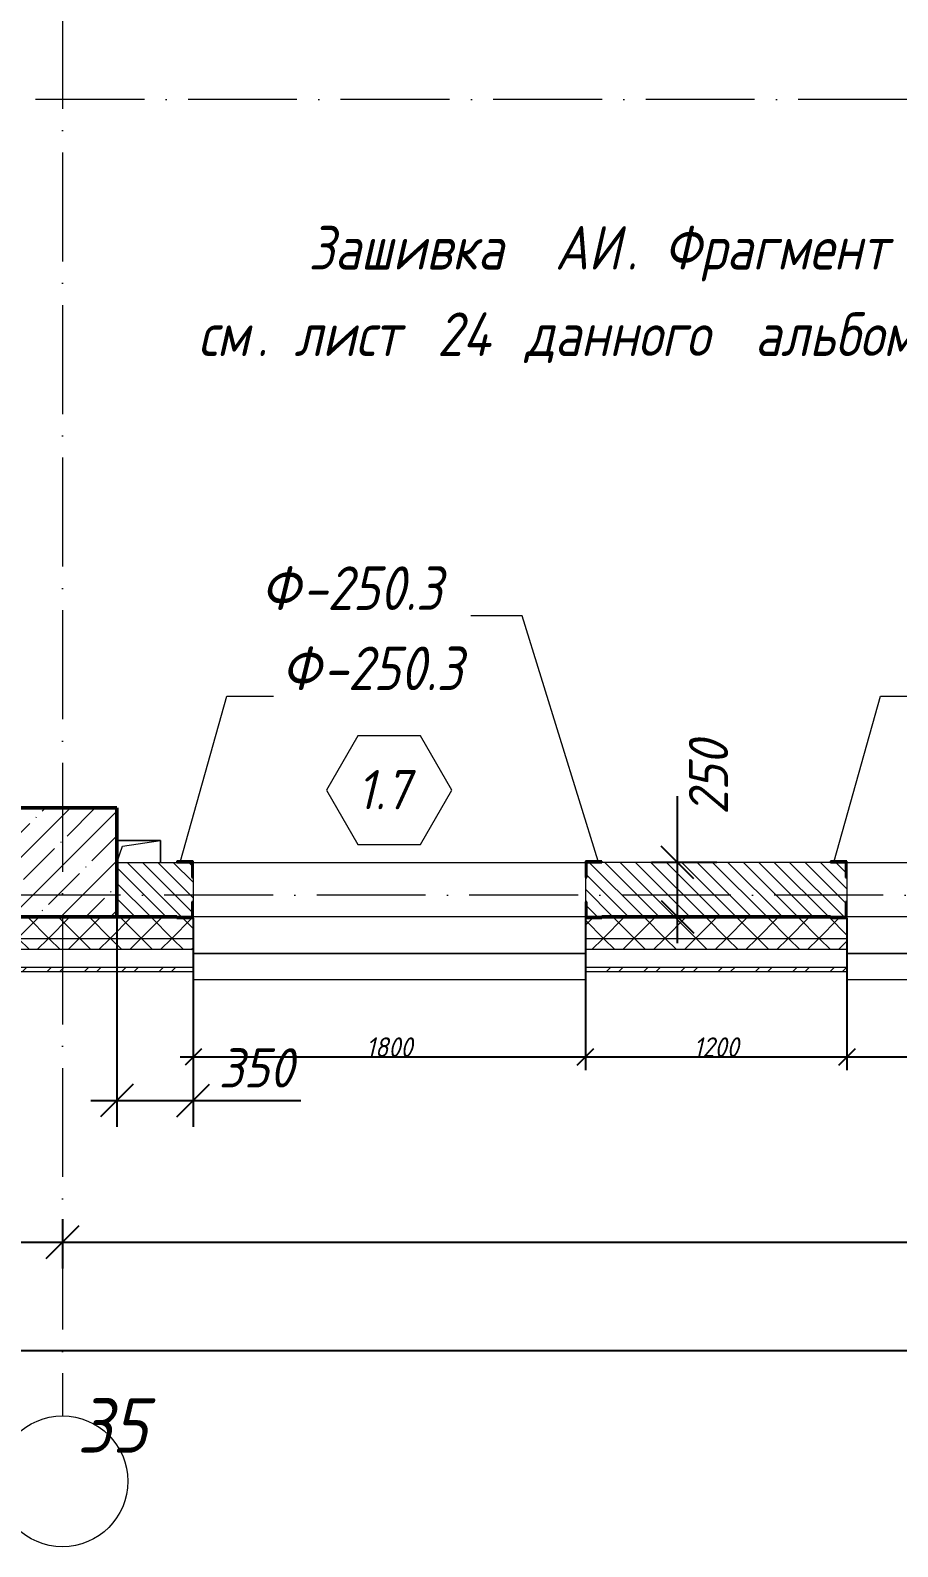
# Model space of a CAD drawing. Header units: millimetres. Extents: x -401725 to 250493, y 305116 to 802890.
# Drawn here: x -126648 to -122668, y 597008 to 603965 of the extents above; entities that cross this region are included whole.
import ezdxf

# ---------------------------------------------------------------- set-up
doc = ezdxf.new("R2010")
doc.units = ezdxf.units.MM
doc.linetypes.add('50_200_ШТРИХ_1Т_ш5_п1_п1_', pattern=[700, 500, -100, 0, -100])
for name, color, linetype, lineweight in [('A-____-____-DIMS', 7, 'Continuous', 9), ('A-DOOR-____-IDEN', 7, 'Continuous', 9), ('A-FLOR-____-OTLN', 7, 'Continuous', 9), ('A-GENM-____-IDEN', 7, 'Continuous', 9), ('A-GENM-____-MCUT', 7, 'Continuous', 25), ('A-GENM-____-OTLN', 7, 'Continuous', 9), ('A-GENM-____-OTLN-1', 7, 'Continuous', 25), ('A-GLAZ-____-OTLN', 7, 'Continuous', 9), ('A-WALL-____-MCUT', 7, 'Continuous', 13), ('A-WALL-____-MCUT-1', 7, 'Continuous', 9), ('A-WALL-____-MCUT-2', 7, 'Continuous', 50), ('A-WALL-____-OTLN', 7, 'Continuous', 9), ('A-WALL-____-PATT-1', 7, 'Continuous', 9), ('G-____-____-TEXT', 7, 'Continuous', 9), ('S-COLS-____-MCUT', 7, 'Continuous', 50), ('S-COLS-____-OTLN', 7, 'Continuous', 9), ('S-GRID-____-IDEN', 7, 'Continuous', 9), ('S-GRID-____-OTLN-1', 7, '50_200_ШТРИХ_1Т_ш5_п1_п1_', 9)]:
    doc.layers.add(name, color=color, linetype=linetype, lineweight=lineweight)
for name, color, linetype, lineweight, true_color in [('A-WALL-____-MCUT-7', 7, 'Continuous', 9, 0x000000), ('A-WALL-____-PATT-2', 7, 'Continuous', 9, 0x787878), ('A-WALL-FNSH-MCUT-3', 7, 'Continuous', 9, 0x000000)]:
    doc.layers.add(name, color=color, linetype=linetype, lineweight=lineweight, true_color=true_color)
doc.styles.add('ISOCPEUR_I', font='isocpeui.ttf', dxfattribs={"width": 0.9, "height": 2.5})
doc.styles.add('ISOCPEUR_I_10', font='isocpeui.ttf', dxfattribs={"width": 0.9, "height": 180})
doc.styles.add('ISOCPEUR_I_12', font='isocpeui.ttf', dxfattribs={"width": 0.9, "height": 180})
doc.styles.add('ISOCPEUR_I_14', font='isocpeui.ttf', dxfattribs={"width": 0.9, "height": 180})
doc.styles.add('ISOCPEUR_I_2', font='isocpeui.ttf', dxfattribs={"width": 0.85, "height": 2.3})
doc.styles.add('ISOCPEUR_I_7', font='isocpeui.ttf', dxfattribs={"width": 0.9, "height": 90})
doc.dimstyles.new('ISO-1_8_0_9К_СРЕДНИЙ_Кладочные_2', dxfattribs={"dimscale": 304.8, "dimtxt": 89.638306, "dimasz": 0.246063, "dimexe": 0.19685, "dimexo": 0, "dimgap": 0, "dimtad": 1, "dimdec": 3, "dimrnd": 0.001, "dimdsep": 46, "dimtxsty": 'ISOCPEUR_I_7', "dimblk1": 'OBLIQUE', "dimblk2": 'OBLIQUE', "dimsah": 1, "dimcen": 0.09, "dimdle": 0.19685, "dimazin": 0, "dimtfac": 1, "dimtdec": 4, "dimtix": 1, "dimtmove": 1, "dimatfit": 3, "dimfxl": 1, "dimtvp": 1, "dimtolj": 1, "dimtzin": 0, "dimarcsym": 2})
doc.dimstyles.new('ISO-1_8_0_9К_СРЕДНИЙ_Кладочные_3', dxfattribs={"dimscale": 304.8, "dimtxt": 179.276612, "dimasz": 0.492126, "dimexe": 0.393701, "dimexo": 0, "dimgap": 0, "dimtad": 1, "dimdec": 3, "dimrnd": 0.001, "dimdsep": 46, "dimtxsty": 'ISOCPEUR_I_10', "dimblk1": 'OBLIQUE', "dimblk2": 'OBLIQUE', "dimsah": 1, "dimcen": 0.09, "dimdle": 0.393701, "dimazin": 0, "dimtfac": 1, "dimtdec": 4, "dimtix": 1, "dimtmove": 0, "dimatfit": 3, "dimfxl": 1, "dimtvp": 1, "dimtolj": 1, "dimtzin": 0, "dimarcsym": 2})
doc.dimstyles.new('ISO-2_5_0_9К_БОЛЬШОЙ_ОСИ', dxfattribs={"dimscale": 304.8, "dimtxt": 248.995294, "dimasz": 0.492126, "dimexe": 0.393701, "dimexo": 0, "dimgap": 0, "dimtad": 1, "dimdec": 0, "dimzin": 0, "dimdsep": 46, "dimtxsty": 'ISOCPEUR_I', "dimblk1": 'OBLIQUE', "dimblk2": 'OBLIQUE', "dimsah": 1, "dimcen": 0.09, "dimdle": 0.393701, "dimazin": 0, "dimtfac": 1, "dimtdec": 4, "dimtix": 1, "dimtmove": 0, "dimatfit": 3, "dimfxl": 1, "dimtvp": 1, "dimtolj": 1, "dimtzin": 0, "dimarcsym": 2})
pattern_1 = [(45, (-175000.74, 544716.51), (-70.71068, 70.71068), []), (135, (-175000.74, 544716.51), (-70.71068, -70.71068), [])]

# ---------------------------------------------------------------- blocks, each defined once
blk = doc.blocks.new('BSC_Колонна _Прямоугольная - 500х500-V59-АР1_Кладочный план 1 этажа в осях 1-64_Ю-ЯЯ')
at = {"layer": 'S-COLS-____-OTLN'}
h = blk.add_hatch(dxfattribs=at)
h.set_pattern_fill('FP_59', color=256, style=0, pattern_type=2)
h.set_pattern_definition([(45, (-48500, -55431.04), (-114.04925, 114.04925), []), (45, (-48385.95, -55431.04), (-114.04925, 114.04925), [201.613, -40.323, 3.353, -36.97])])
h.paths.add_polyline_path([(-250, -250), (250, -250), (250, 250), (-250, 250), (-250, 179.4)], flags=0)
at = {"layer": 'S-COLS-____-MCUT'}
for p, q in [((250, 250), (-250, 250)), ((-250, 250), (-250, -250)), ((250, -250), (250, 250)), ((-250, -250), (250, -250))]:
    blk.add_line(p, q, dxfattribs=at)
blk = doc.blocks.new('Фахверк_СКБ_Уголок - 250_2700-27497298-АР1_Кладочный план 1 этажа в осях 1-64_Ю-ЯЯ')
at = {"layer": 'A-GENM-____-MCUT'}
for p, q in [((200, 181), (125, 181)), ((125, 181), (125, 106)), ((131, 106), (131, 175)), ((131, 175), (200, 175)), ((200, 175), (200, 181)), ((125, 106), (131, 106)), ((131, -6), (125, -6)), ((125, -6), (125, -81)), ((131, -75), (131, -6)), ((125, -81), (200, -81)), ((200, -75), (131, -75)), ((200, -81), (200, -75))]:
    blk.add_line(p, q, dxfattribs=at)
blk = doc.blocks.new('AR_Отверстие прямоугольное _в плите_ - AR_Отверстие прямоугольное _в плите_-V215-АР1_Кладочный план 1 этажа в осях 1-64_Ю-ЯЯ')
at = {"layer": 'A-GENM-____-OTLN'}
for p, q in [((100, 50), (-100, 50)), ((-100, -50), (-75, 25)), ((-75, 25), (100, 50)), ((100, -50), (100, 50))]:
    blk.add_line(p, q, dxfattribs=at)
blk = doc.blocks.new('Отлив_СКБ - Отлив витража_120_НВФ-31885687-АР1_Кладочный план 1 этажа в осях 1-64_Ю-ЯЯ')
at = {"layer": 'A-GLAZ-____-OTLN'}
for p, q in [((0, 0), (1800, 0)), ((1800, -2), (0, -2)), ((0, -120), (0, -83)), ((0, -120), (1800, -120)), ((1800, -83), (1800, -120))]:
    blk.add_line(p, q, dxfattribs=at)
blk = doc.blocks.new('Ось сетки - Круг_Ø6_00__ISO-2_5_0_9K_-25732049-АР1_Кладочный план 1 этажа в осях 1-64_Ю-ЯЯ')
at = {"layer": 'S-GRID-____-IDEN'}
blk.add_circle((0, 0), 3, dxfattribs=at)
blk = doc.blocks.new('_Oblique')
at = {"color": 0, "linetype": 'ByBlock', "lineweight": -2}
blk.add_line((-0.5, -0.5), (0.5, 0.5), dxfattribs=at)
blk = doc.blocks.new('*D12007')
at = {"layer": 'A-____-____-DIMS', "color": 0, "lineweight": -2, "transparency": 16777216}
for p, q in [((-129500.7, 598511), (-129500.7, 598285)), ((-126500.7, 598511), (-126500.7, 598285)), ((-129620.7, 598405), (-126380.7, 598405))]:
    blk.add_line(p, q, dxfattribs=at)
at = {"layer": 'Defpoints', "color": 0, "transparency": 16777216}
for p in [(-129500.7, 598511), (-126500.7, 598511), (-126500.7, 598405)]:
    blk.add_point(p, dxfattribs=at)
at = {"layer": 'A-____-____-DIMS', "color": 0, "lineweight": -2, "transparency": 16777216, "xscale": 150, "yscale": 150, "zscale": 150, "rotation": 180}
blk.add_blockref('_Oblique', (-129500.7, 598405), dxfattribs=at)
at = {"layer": 'A-____-____-DIMS', "color": 0, "lineweight": -2, "transparency": 16777216, "xscale": 150, "yscale": 150, "zscale": 150}
blk.add_blockref('_Oblique', (-126500.7, 598405), dxfattribs=at)
at = {"layer": 'A-____-____-DIMS', "color": 0, "transparency": 16777216, "insert": (-128000.7, 598406.2), "char_height": 2.5, "width": 758.478, "attachment_point": 5, "style": 'ISOCPEUR_I'}
blk.add_mtext('\\A1;3000', dxfattribs=at)
blk = doc.blocks.new('*D12008')
at = {"layer": 'A-____-____-DIMS', "color": 0, "lineweight": -2, "transparency": 16777216}
for p, q in [((-126500.7, 598511), (-126500.7, 598285)), ((-120500.7, 598511), (-120500.7, 598285)), ((-126620.7, 598405), (-120380.7, 598405))]:
    blk.add_line(p, q, dxfattribs=at)
at = {"layer": 'Defpoints', "color": 0, "transparency": 16777216}
for p in [(-126500.7, 598511), (-120500.7, 598511), (-120500.7, 598405)]:
    blk.add_point(p, dxfattribs=at)
at = {"layer": 'A-____-____-DIMS', "color": 0, "lineweight": -2, "transparency": 16777216, "xscale": 150, "yscale": 150, "zscale": 150, "rotation": 180}
blk.add_blockref('_Oblique', (-126500.7, 598405), dxfattribs=at)
at = {"layer": 'A-____-____-DIMS', "color": 0, "lineweight": -2, "transparency": 16777216, "xscale": 150, "yscale": 150, "zscale": 150}
blk.add_blockref('_Oblique', (-120500.7, 598405), dxfattribs=at)
at = {"layer": 'A-____-____-DIMS', "color": 0, "transparency": 16777216, "insert": (-123500.7, 598406.2), "char_height": 2.5, "width": 758.478, "attachment_point": 5, "style": 'ISOCPEUR_I'}
blk.add_mtext('\\A1;6000', dxfattribs=at)
blk = doc.blocks.new('*D12083')
at = {"layer": 'A-____-____-DIMS', "color": 0, "lineweight": -2, "transparency": 16777216}
for p, q in [((-177350.7, 598014.2), (-177350.7, 597788.2)), ((-103950.7, 598014.2), (-103950.7, 597788.2)), ((-177470.7, 597908.2), (-103830.7, 597908.2))]:
    blk.add_line(p, q, dxfattribs=at)
at = {"layer": 'Defpoints', "color": 0, "transparency": 16777216}
for p in [(-177350.7, 598014.2), (-103950.7, 598014.2), (-103950.7, 597908.2)]:
    blk.add_point(p, dxfattribs=at)
at = {"layer": 'A-____-____-DIMS', "color": 0, "lineweight": -2, "transparency": 16777216, "xscale": 150, "yscale": 150, "zscale": 150, "rotation": 180}
blk.add_blockref('_Oblique', (-177350.7, 597908.2), dxfattribs=at)
at = {"layer": 'A-____-____-DIMS', "color": 0, "lineweight": -2, "transparency": 16777216, "xscale": 150, "yscale": 150, "zscale": 150}
blk.add_blockref('_Oblique', (-103950.7, 597908.2), dxfattribs=at)
at = {"layer": 'A-____-____-DIMS', "color": 0, "transparency": 16777216, "insert": (-140650.7, 597909.4), "char_height": 2.5, "width": 971.082, "attachment_point": 5, "style": 'ISOCPEUR_I'}
blk.add_mtext('\\A1;73400', dxfattribs=at)
blk = doc.blocks.new('Марка проема - марка проема-27336095-АР1_Кладочный план 1 этажа в осях 1-64_Ю-ЯЯ')
at = {"layer": 'A-DOOR-____-IDEN'}
for p, q in [((-1.439, 0.159), (-2.877, -2.333)), ((1.439, 0.159), (-1.439, 0.159)), ((2.877, -2.333), (1.439, 0.159)), ((-2.877, -2.333), (-1.439, -4.825)), ((1.439, -4.825), (2.877, -2.333)), ((-1.439, -4.825), (1.439, -4.825))]:
    blk.add_line(p, q, dxfattribs=at)
blk = doc.blocks.new('*D12376')
at = {"layer": 'A-____-____-DIMS', "color": 0, "lineweight": -2, "transparency": 16777216}
for p, q in [((-126250.7, 599897.6), (-126250.7, 598934.8)), ((-125900.7, 599891.6), (-125900.7, 598934.8)), ((-126370.7, 599054.8), (-125900.7, 599054.8)), ((-125900.7, 599054.8), (-125406.6, 599054.8))]:
    blk.add_line(p, q, dxfattribs=at)
at = {"layer": 'Defpoints', "color": 0, "transparency": 16777216}
for p in [(-126250.7, 599897.6), (-125900.7, 599891.6), (-125900.7, 599054.8)]:
    blk.add_point(p, dxfattribs=at)
at = {"layer": 'A-____-____-DIMS', "color": 0, "lineweight": -2, "transparency": 16777216, "xscale": 150, "yscale": 150, "zscale": 150, "rotation": 180}
blk.add_blockref('_Oblique', (-126250.7, 599054.8), dxfattribs=at)
at = {"layer": 'A-____-____-DIMS', "color": 0, "lineweight": -2, "transparency": 16777216, "xscale": 150, "yscale": 150, "zscale": 150}
blk.add_blockref('_Oblique', (-125900.7, 599054.8), dxfattribs=at)
at = {"layer": 'A-____-____-DIMS', "color": 0, "transparency": 16777216, "insert": (-125783.5, 599294.8), "char_height": 180, "width": 409.578, "attachment_point": 1, "line_spacing_factor": 1.149209, "style": 'ISOCPEUR_I_10'}
blk.add_mtext('\\A1;350', dxfattribs=at)
blk = doc.blocks.new('*D12377')
at = {"layer": 'A-____-____-DIMS', "color": 0, "lineweight": -2, "transparency": 16777216}
for p, q in [((-125900.7, 599891.6), (-125900.7, 599195)), ((-124100.7, 599891.6), (-124100.7, 599195)), ((-125960.7, 599255), (-124040.7, 599255))]:
    blk.add_line(p, q, dxfattribs=at)
at = {"layer": 'Defpoints', "color": 0, "transparency": 16777216}
for p in [(-125900.7, 599891.6), (-124100.7, 599891.6), (-124100.7, 599255)]:
    blk.add_point(p, dxfattribs=at)
at = {"layer": 'A-____-____-DIMS', "color": 0, "lineweight": -2, "transparency": 16777216, "xscale": 75, "yscale": 75, "zscale": 75, "rotation": 180}
blk.add_blockref('_Oblique', (-125900.7, 599255), dxfattribs=at)
at = {"layer": 'A-____-____-DIMS', "color": 0, "lineweight": -2, "transparency": 16777216, "xscale": 75, "yscale": 75, "zscale": 75}
blk.add_blockref('_Oblique', (-124100.7, 599255), dxfattribs=at)
at = {"layer": 'A-____-____-DIMS', "color": 0, "transparency": 16777216, "insert": (-125000.7, 599300), "char_height": 90, "width": 504.733, "attachment_point": 5, "style": 'ISOCPEUR_I_7'}
blk.add_mtext('\\A1;1800', dxfattribs=at)
blk = doc.blocks.new('*D12378')
at = {"layer": 'A-____-____-DIMS', "color": 0, "lineweight": -2, "transparency": 16777216}
for p, q in [((-124100.7, 599891.6), (-124100.7, 599195)), ((-122900.7, 599891.6), (-122900.7, 599195)), ((-124160.7, 599255), (-122840.7, 599255))]:
    blk.add_line(p, q, dxfattribs=at)
at = {"layer": 'Defpoints', "color": 0, "transparency": 16777216}
for p in [(-124100.7, 599891.6), (-122900.7, 599891.6), (-122900.7, 599255)]:
    blk.add_point(p, dxfattribs=at)
at = {"layer": 'A-____-____-DIMS', "color": 0, "lineweight": -2, "transparency": 16777216, "xscale": 75, "yscale": 75, "zscale": 75, "rotation": 180}
blk.add_blockref('_Oblique', (-124100.7, 599255), dxfattribs=at)
at = {"layer": 'A-____-____-DIMS', "color": 0, "lineweight": -2, "transparency": 16777216, "xscale": 75, "yscale": 75, "zscale": 75}
blk.add_blockref('_Oblique', (-122900.7, 599255), dxfattribs=at)
at = {"layer": 'A-____-____-DIMS', "color": 0, "transparency": 16777216, "insert": (-123500.7, 599300), "char_height": 90, "width": 504.733, "attachment_point": 5, "style": 'ISOCPEUR_I_7'}
blk.add_mtext('\\A1;1200', dxfattribs=at)
blk = doc.blocks.new('*D12379')
at = {"layer": 'A-____-____-DIMS', "color": 0, "lineweight": -2, "transparency": 16777216}
for p, q in [((-122900.7, 599891.6), (-122900.7, 599195)), ((-121100.7, 599891.6), (-121100.7, 599195)), ((-122960.7, 599255), (-121040.7, 599255))]:
    blk.add_line(p, q, dxfattribs=at)
at = {"layer": 'Defpoints', "color": 0, "transparency": 16777216}
for p in [(-122900.7, 599891.6), (-121100.7, 599891.6), (-121100.7, 599255)]:
    blk.add_point(p, dxfattribs=at)
at = {"layer": 'A-____-____-DIMS', "color": 0, "lineweight": -2, "transparency": 16777216, "xscale": 75, "yscale": 75, "zscale": 75, "rotation": 180}
blk.add_blockref('_Oblique', (-122900.7, 599255), dxfattribs=at)
at = {"layer": 'A-____-____-DIMS', "color": 0, "lineweight": -2, "transparency": 16777216, "xscale": 75, "yscale": 75, "zscale": 75}
blk.add_blockref('_Oblique', (-121100.7, 599255), dxfattribs=at)
at = {"layer": 'A-____-____-DIMS', "color": 0, "transparency": 16777216, "insert": (-122000.7, 599300), "char_height": 90, "width": 504.733, "attachment_point": 5, "style": 'ISOCPEUR_I_7'}
blk.add_mtext('\\A1;1800', dxfattribs=at)
blk = doc.blocks.new('*D12387')
at = {"layer": 'A-____-____-DIMS', "color": 0, "lineweight": -2, "transparency": 16777216}
for p, q in [((-123678.1, 600147.6), (-123678.1, 600450.9)), ((-123496.9, 600147.6), (-123798.1, 600147.6)), ((-123678.1, 599777.6), (-123678.1, 600147.6)), ((-123496.9, 599897.6), (-123798.1, 599897.6))]:
    blk.add_line(p, q, dxfattribs=at)
at = {"layer": 'Defpoints', "color": 0, "transparency": 16777216}
for p in [(-123678.1, 600147.6), (-123496.9, 600147.6), (-123496.9, 599897.6)]:
    blk.add_point(p, dxfattribs=at)
at = {"layer": 'A-____-____-DIMS', "color": 0, "lineweight": -2, "transparency": 16777216, "xscale": 150, "yscale": 150, "zscale": 150}
for p, rotation in [((-123678.1, 600147.6), 90), ((-123678.1, 599897.6), 270)]:
    blk.add_blockref('_Oblique', p, dxfattribs=dict(at, rotation=rotation))
at = {"layer": 'A-____-____-DIMS', "color": 0, "transparency": 16777216, "insert": (-123626, 600366.1), "char_height": 180, "width": 409.578, "attachment_point": 1, "rotation": 90, "line_spacing_factor": 1.149209, "style": 'ISOCPEUR_I_10'}
blk.add_mtext('\\A1;250', dxfattribs=at)

msp = doc.modelspace()

# ---------------------------------------------------------------- hatches: boundary and pattern name
at = {"layer": 'A-WALL-____-PATT-1'}
h = msp.add_hatch(dxfattribs=at)
h.set_pattern_fill('FP_6', color=256, style=0, pattern_type=2)
h.set_pattern_definition([(135, (-175000.736, 544716.51), (-35.35534, -35.35534), [])])
h.paths.add_polyline_path([(-123758.8145, 599897.5526), (-122906.7357, 599897.5526), (-122906.7357, 599966.5526), (-122900.7357, 599966.5526), (-122900.7357, 600078.5526), (-122906.7357, 600078.5526), (-122906.7357, 600147.5526), (-124094.7357, 600147.5526), (-124094.7357, 600078.5526), (-124100.7357, 600078.5526), (-124100.7357, 599966.5526), (-124094.7357, 599966.5526), (-124094.7357, 599897.5526), (-124025.7357, 599897.5526)], flags=0)
h.paths.add_polyline_path([(-121094.7357, 599897.5526), (-120750.7357, 599897.5526), (-120750.7357, 600147.5526), (-121094.7357, 600147.5526), (-121094.7357, 600078.5526), (-121100.7357, 600078.5526), (-121100.7357, 599966.5526), (-121094.7357, 599966.5526), (-121094.7357, 599901.8383)], flags=0)
h.paths.add_polyline_path([(-125968.1449, 599897.5526), (-125906.7357, 599897.5526), (-125906.7357, 599966.5526), (-125900.7357, 599966.5526), (-125900.7357, 600078.5526), (-125906.7357, 600078.5526), (-125906.7357, 600147.5526), (-126250.7357, 600147.5526), (-126250.7357, 599897.5526), (-125975.7357, 599897.5526)], flags=0)
at = {"layer": 'A-WALL-____-PATT-2'}
h = msp.add_hatch(dxfattribs=at)
h.set_pattern_fill('FP_1', color=256, style=0, pattern_type=2)
h.set_pattern_definition(pattern_1)
h.paths.add_polyline_path([(-123758.8145, 599797.5526), (-122900.7357, 599797.5526), (-122900.7357, 599891.5526), (-122975.7357, 599891.5526), (-122975.7357, 599897.5526), (-124025.7357, 599897.5526), (-124025.7357, 599891.5526), (-124100.7357, 599891.5526), (-124100.7357, 599797.5526), (-124025.7357, 599797.5526)], flags=0)
h.paths.add_polyline_path([(-129503.0734, 599797.5526), (-128900.7357, 599797.5526), (-128900.7357, 599891.5526), (-128975.7357, 599891.5526), (-128975.7357, 599897.5526), (-129765.7357, 599897.5526), (-129765.7357, 599797.5526)], flags=0)
h.paths.add_polyline_path([(-114500.7357, 599797.5526), (-114500.7357, 599897.5526), (-115025.7357, 599897.5526), (-115025.7357, 599891.5526), (-115100.7357, 599891.5526), (-115100.7357, 599797.5526), (-114921.4931, 599797.5526)], flags=0)
h.paths.add_polyline_path([(-127100.7357, 599797.5526), (-125900.7357, 599797.5526), (-125900.7357, 599891.5526), (-125975.7357, 599891.5526), (-125975.7357, 599897.5526), (-127025.7357, 599897.5526), (-127025.7357, 599891.5526), (-127100.7357, 599891.5526)], flags=0)
h.paths.add_polyline_path([(-116900.7357, 599797.5526), (-116900.7357, 599891.5526), (-116975.7357, 599891.5526), (-116975.7357, 599897.5526), (-118025.7357, 599897.5526), (-118025.7357, 599891.5526), (-118100.7357, 599891.5526), (-118100.7357, 599797.5526), (-117130.8234, 599797.5526)], flags=0)
h.paths.add_polyline_path([(-121025.7357, 599797.5526), (-119900.7357, 599797.5526), (-119900.7357, 599891.5526), (-119975.7357, 599891.5526), (-119975.7357, 599897.5526), (-121025.7357, 599897.5526), (-121025.7357, 599891.5526), (-121100.7357, 599891.5526), (-121100.7357, 599797.5526)], flags=0)
h = msp.add_hatch(dxfattribs=at)
h.set_pattern_fill('FP_1', color=256, style=0, pattern_type=2)
h.set_pattern_definition(pattern_1)
h.paths.add_polyline_path([(-121100.7357, 599747.5526), (-119900.7357, 599747.5526), (-119900.7357, 599797.5526), (-121100.7357, 599797.5526)], flags=0)
h.paths.add_polyline_path([(-129503.0734, 599747.5526), (-128900.7357, 599747.5526), (-128900.7357, 599797.5526), (-129765.7357, 599797.5526), (-129765.7357, 599747.5526)], flags=0)
h.paths.add_polyline_path([(-114500.7357, 599747.5526), (-114500.7357, 599797.5526), (-115100.7357, 599797.5526), (-115100.7357, 599747.5526), (-114921.4931, 599747.5526)], flags=0)
h.paths.add_polyline_path([(-117130.8234, 599747.5526), (-116900.7357, 599747.5526), (-116900.7357, 599797.5526), (-118100.7357, 599797.5526), (-118100.7357, 599747.5526), (-117572.6895, 599747.5526)], flags=0)
h.paths.add_polyline_path([(-127100.7357, 599747.5526), (-125900.7357, 599747.5526), (-125900.7357, 599797.5526), (-127100.7357, 599797.5526)], flags=0)
h.paths.add_polyline_path([(-124100.7357, 599747.5526), (-122900.7357, 599747.5526), (-122900.7357, 599797.5526), (-124100.7357, 599797.5526)], flags=0)
h = msp.add_hatch(dxfattribs=at)
h.set_pattern_fill('FP_3', color=256, style=0, pattern_type=2)
h.set_pattern_definition([(45, (-175000.74, 544716.51), (-85.53659, 85.53659), []), (45, (-174943.71, 544716.51), (-85.53659, 85.53659), [])])
h.paths.add_polyline_path([(-116900.7357, 599647.5526), (-116900.7357, 599667.5526), (-118100.7357, 599667.5526), (-118100.7357, 599647.5526), (-117130.8234, 599647.5526)], flags=0)
h.paths.add_polyline_path([(-114380.7357, 599647.5526), (-114380.7357, 599667.5526), (-115100.7357, 599667.5526), (-115100.7357, 599647.5526), (-114921.4931, 599647.5526)], flags=0)
h.paths.add_polyline_path([(-126410.0109, 599647.5526), (-125900.7357, 599647.5526), (-125900.7357, 599667.5526), (-127100.7357, 599667.5526), (-127100.7357, 599647.5526)], flags=0)
h.paths.add_polyline_path([(-128900.7357, 599647.5526), (-128900.7357, 599667.5526), (-129765.7357, 599667.5526), (-129765.7357, 599647.5526), (-129061.2074, 599647.5526)], flags=0)
h.paths.add_polyline_path([(-124100.7357, 599647.5526), (-122900.7357, 599647.5526), (-122900.7357, 599667.5526), (-124100.7357, 599667.5526)], flags=0)
h.paths.add_polyline_path([(-121100.7357, 599647.5526), (-119900.7357, 599647.5526), (-119900.7357, 599667.5526), (-121100.7357, 599667.5526)], flags=0)

# ---------------------------------------------------------------- linework, layer by layer
at = {"layer": 'A-FLOR-____-OTLN'}
for p, q in [((-126250.7357, 600247.5526), (-126050.7357, 600247.5526)), ((-126050.7357, 600247.5526), (-126050.7357, 600147.5526))]:
    msp.add_line(p, q, dxfattribs=at)
at = {"layer": 'A-GENM-____-IDEN'}
for p, q in [((-124390.843, 601278.5836), (-124626.632, 601278.5836)), ((-124042.4024, 600153.5526), (-124390.843, 601278.5836)), ((-125959.069, 600153.5526), (-125747.1122, 600910.6891)), ((-125747.1122, 600910.6891), (-125532.1997, 600910.6891)), ((-122959.069, 600153.5526), (-122747.1122, 600910.6891)), ((-122747.1122, 600910.6891), (-122532.1997, 600910.6891))]:
    msp.add_line(p, q, dxfattribs=at)
at = {"layer": 'A-WALL-____-MCUT'}
for p, q in [((-125900.7357, 599667.5526), (-125900.7357, 599891.5526)), ((-124100.7357, 599667.5526), (-124100.7357, 599891.5526)), ((-122900.7357, 599667.5526), (-122900.7357, 599891.5526)), ((-127100.7357, 599667.5526), (-125900.7357, 599667.5526)), ((-124100.7357, 599667.5526), (-122900.7357, 599667.5526))]:
    msp.add_line(p, q, dxfattribs=at)
at = {"layer": 'A-WALL-____-MCUT-1'}
for p, q in [((-126250.7357, 600147.5526), (-125975.7357, 600147.5526)), ((-122975.7357, 600147.5526), (-124025.7357, 600147.5526)), ((-125900.7357, 600078.5526), (-125900.7357, 599966.5526)), ((-124100.7357, 600078.5526), (-124100.7357, 599966.5526)), ((-122900.7357, 600078.5526), (-122900.7357, 599966.5526))]:
    msp.add_line(p, q, dxfattribs=at)
at = {"layer": 'A-WALL-____-MCUT-2'}
for p, q in [((-126250.7357, 599897.5526), (-125975.7357, 599897.5526)), ((-124025.7357, 599897.5526), (-122975.7357, 599897.5526))]:
    msp.add_line(p, q, dxfattribs=at)
at = {"layer": 'A-WALL-____-MCUT-7'}
for p, q in [((-125975.7357, 599897.5526), (-126250.7357, 599897.5526)), ((-125900.7357, 599797.5526), (-127100.7357, 599797.5526)), ((-122900.7357, 599797.5526), (-124100.7357, 599797.5526)), ((-125900.7357, 599747.5526), (-127100.7357, 599747.5526)), ((-122900.7357, 599747.5526), (-124100.7357, 599747.5526))]:
    msp.add_line(p, q, dxfattribs=at)
at = {"layer": 'A-WALL-____-OTLN'}
for p, q in [((-125900.7357, 600147.5526), (-124100.7357, 600147.5526)), ((-122900.7357, 600147.5526), (-121100.7357, 600147.5526)), ((-124100.7357, 599897.5526), (-125900.7357, 599897.5526)), ((-121100.7357, 599897.5526), (-122900.7357, 599897.5526))]:
    msp.add_line(p, q, dxfattribs=at)
at = {"layer": 'A-WALL-FNSH-MCUT-3'}
for p, q in [((-127100.7357, 599647.5526), (-125900.7357, 599647.5526)), ((-125900.7357, 599647.5526), (-125900.7357, 599667.5526)), ((-124100.7357, 599647.5526), (-124100.7357, 599667.5526)), ((-124100.7357, 599647.5526), (-122900.7357, 599647.5526)), ((-122900.7357, 599647.5526), (-122900.7357, 599667.5526))]:
    msp.add_line(p, q, dxfattribs=at)
at = {"layer": 'S-GRID-____-OTLN-1'}
for p, q in [((-126500.7357, 635609.362), (-126500.7357, 597608.0984)), ((-99520.6953, 603647.5526), (-179669.5059, 603647.5526)), ((-70926.3291, 599997.5526), (-179669.5059, 599997.5526))]:
    msp.add_line(p, q, dxfattribs=at)

# ---------------------------------------------------------------- block references
at = {"layer": 'A-DOOR-____-IDEN', "xscale": 99.99999999999993, "yscale": 99.99999999999993, "zscale": 99.99999999999993}
msp.add_blockref('Марка проема - марка проема-27336095-АР1_Кладочный план 1 этажа в осях 1-64_Ю-ЯЯ', (-125000.7357, 600712.5526), dxfattribs=at)
at = {"layer": 'A-GENM-____-OTLN'}
msp.add_blockref('AR_Отверстие прямоугольное _в плите_ - AR_Отверстие прямоугольное _в плите_-V215-АР1_Кладочный план 1 этажа в осях 1-64_Ю-ЯЯ', (-126150.7357, 600197.5526), dxfattribs=at)
at = {"layer": 'A-GENM-____-OTLN-1', "rotation": 180}
for p in [(-125775.7357, 600072.5526), (-122775.7357, 600072.5526)]:
    msp.add_blockref('Фахверк_СКБ_Уголок - 250_2700-27497298-АР1_Кладочный план 1 этажа в осях 1-64_Ю-ЯЯ', p, dxfattribs=at)
at = {"layer": 'A-GENM-____-OTLN-1'}
msp.add_blockref('Фахверк_СКБ_Уголок - 250_2700-27497298-АР1_Кладочный план 1 этажа в осях 1-64_Ю-ЯЯ', (-124225.7357, 599972.5526), dxfattribs=at)
at = {"layer": 'A-GLAZ-____-OTLN'}
for p in [(-125900.7357, 599730.5526), (-122900.7357, 599730.5526)]:
    msp.add_blockref('Отлив_СКБ - Отлив витража_120_НВФ-31885687-АР1_Кладочный план 1 этажа в осях 1-64_Ю-ЯЯ', p, dxfattribs=at)
at = {"layer": 'S-COLS-____-OTLN'}
msp.add_blockref('BSC_Колонна _Прямоугольная - 500х500-V59-АР1_Кладочный план 1 этажа в осях 1-64_Ю-ЯЯ', (-126500.7357, 600147.5526), dxfattribs=at)
at = {"layer": 'S-GRID-____-IDEN', "xscale": 99.99999999999993, "yscale": 99.99999999999993, "zscale": 99.99999999999993, "rotation": 180}
msp.add_blockref('Ось сетки - Круг_Ø6_00__ISO-2_5_0_9K_-25732049-АР1_Кладочный план 1 этажа в осях 1-64_Ю-ЯЯ', (-126500.7357, 597308.0984), dxfattribs=at)

# ---------------------------------------------------------------- texts
at = {"layer": 'A-DOOR-____-IDEN', "insert": (-125148.5248, 600571.3721), "char_height": 180, "width": 310.253062, "attachment_point": 1, "style": 'ISOCPEUR_I_14'}
msp.add_mtext('1.7', dxfattribs=at)
at = {"layer": 'A-GENM-____-IDEN', "char_height": 200, "attachment_point": 1, "style": 'ISOCPEUR_I_2'}
for s, insert, width in [('\\fISOCPEUR|b0|i1|c204|p34|;\\W.9;Ф', (-125591.1887, 601505.6997), 230.886), ('-250.3', (-125400.6887, 601505.6997), 865.8225), ('\\fISOCPEUR|b0|i1|c204|p34|;\\W.9;Ф', (-125496.7563, 601137.8052), 230.886), ('-250.3', (-125306.2563, 601137.8052), 865.8225)]:
    msp.add_mtext(s, dxfattribs=dict(at, insert=insert, width=width))
at = {"layer": 'G-____-____-TEXT', "char_height": 200, "attachment_point": 1, "style": 'ISOCPEUR_I_2'}
for s, insert, width in [('Зашивка', (-125371.6031, 603067.6053), 1233.797063), ('АИ', (-124240.5093, 603067.6053), 396.835312), ('Фрагмент', (-123740.4468, 603067.6053), 1450.252688), ('. ', (-123913.0875, 603067.6053), 209.240437), ('см', (-125877.6187, 602670.7303), 324.683438), ('лист', (-125437.0875, 602670.7303), 663.79725), (' 24 ', (-124889.4, 602670.7303), 620.506125), ('данного', (-124377.4312, 602670.7303), 1139.999625), ('альбома', (-123323.7281, 602670.7303), 1197.721125), ('. ', (-125609.7281, 602670.7303), 209.240438)]:
    msp.add_mtext(s, dxfattribs=dict(at, insert=insert, width=width))
at = {"layer": 'S-GRID-____-IDEN', "insert": (-126433.4423, 597689.2858), "char_height": 250, "width": 404.0505, "attachment_point": 1, "style": 'ISOCPEUR_I_12'}
msp.add_mtext('35', dxfattribs=at)

# ---------------------------------------------------------------- dimensions: what is measured, and where the dimension line sits
at = {"layer": 'A-____-____-DIMS'}
dim = msp.add_linear_dim(base=(-123678.0909, 600147.5526), p1=(-123496.9312, 599897.5526), p2=(-123496.9312, 600147.5526), angle=90, dimstyle='ISO-1_8_0_9К_СРЕДНИЙ_Кладочные_3', override={"dimpost": '<>', "dimfxl": 250}, dxfattribs=at)
dim.commit()
dim.dimension.update_dxf_attribs({"geometry": '*D12387', "text_midpoint": (-123506.0273, 600450.887), "dimtype": 160, "text_rotation": 90})
dim = msp.add_linear_dim(base=(-125900.7357, 599054.8379), p1=(-126250.7357, 599897.5526), p2=(-125900.7357, 599891.5526), dimstyle='ISO-1_8_0_9К_СРЕДНИЙ_Кладочные_3', override={"dimpost": '<>', "dimfxl": 350.051425}, dxfattribs=at)
dim.commit()
dim.dimension.update_dxf_attribs({"geometry": '*D12376', "text_midpoint": (-125578.6721, 599054.8379), "dimtype": 160})
for base, p1, p2, dimstyle, override, picture, middle in [((-124100.7357, 599254.9777), (-125900.7357, 599891.5526), (-124100.7357, 599891.5526), 'ISO-1_8_0_9К_СРЕДНИЙ_Кладочные_2', {"dimpost": '<>', "dimfxl": 1800}, '*D12377', (-125000.7357, 599299.9777)), ((-122900.7357, 599254.9777), (-124100.7357, 599891.5526), (-122900.7357, 599891.5526), 'ISO-1_8_0_9К_СРЕДНИЙ_Кладочные_2', {"dimpost": '<>', "dimfxl": 1200}, '*D12378', (-123500.7357, 599299.9777)), ((-121100.7357, 599254.9777), (-122900.7357, 599891.5526), (-121100.7357, 599891.5526), 'ISO-1_8_0_9К_СРЕДНИЙ_Кладочные_2', {"dimpost": '<>', "dimfxl": 1800}, '*D12379', (-122000.7357, 599299.9777)), ((-126500.7357, 598404.9777), (-129500.7357, 598511.0437), (-126500.7357, 598511.0437), 'ISO-2_5_0_9К_БОЛЬШОЙ_ОСИ', {"dimpost": '<>', "dimfxl": 3000}, '*D12007', (-128000.7357, 598406.2277)), ((-120500.7357, 598404.9777), (-126500.7357, 598511.0437), (-120500.7357, 598511.0437), 'ISO-2_5_0_9К_БОЛЬШОЙ_ОСИ', {"dimpost": '<>', "dimfxl": 6000}, '*D12008', (-123500.7357, 598406.2277)), ((-103950.7357, 597908.1774), (-177350.7357, 598014.2434), (-103950.7357, 598014.2434), 'ISO-2_5_0_9К_БОЛЬШОЙ_ОСИ', {"dimpost": '<>', "dimfxl": 73400}, '*D12083', (-140650.7357, 597909.4435))]:
    dim = msp.add_linear_dim(base=base, p1=p1, p2=p2, dimstyle=dimstyle, override=override, dxfattribs=at)
    dim.commit()
    dim.dimension.update_dxf_attribs({"geometry": picture, "text_midpoint": middle})

doc.saveas('drawing.dxf')
